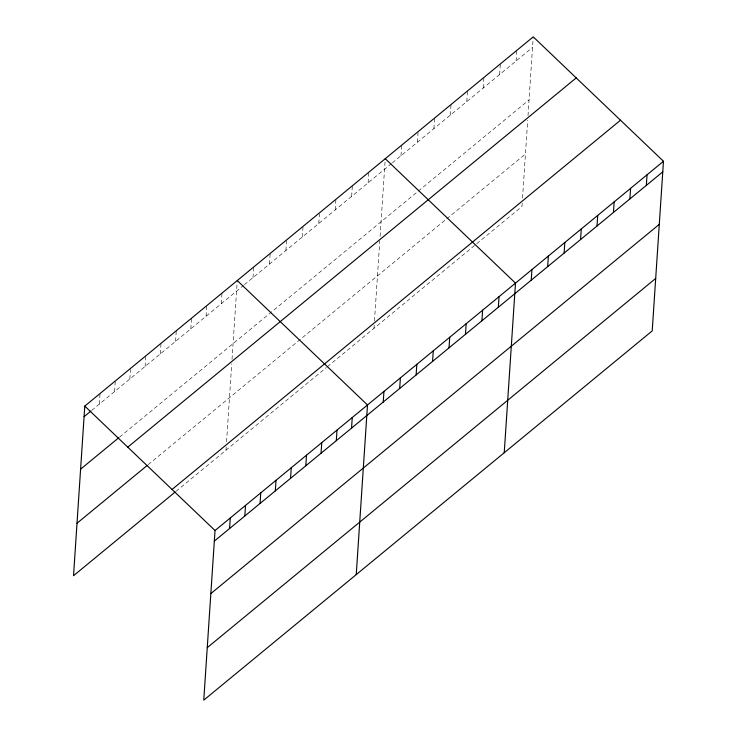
<?xml version="1.0" encoding="UTF-8"?>
<svg xmlns="http://www.w3.org/2000/svg" width="737" height="737" viewBox="0 0 737 737"><rect width="100%" height="100%" fill="white"/><g stroke="black" fill="none" stroke-linecap="round" stroke-linejoin="round"><path stroke-width="0.55" stroke-dasharray="3.69 2.76" d="M99.329 404.125L100.039 393.54M114.576 391.568L115.285 380.983M129.823 379.021L130.458 369.486M145.078 366.464L145.779 355.879M160.325 353.907L161.025 343.322M175.572 341.351L176.272 330.766M190.819 328.803L191.519 318.209M206.065 316.247L206.765 305.662M221.312 303.69L222.012 293.105M225.992 450.187L226.204 447.037M226.554 441.785L231.722 363.903M232.026 359.398L237.259 280.548M253.003 277.6L253.703 267.015M269.447 264.058L270.147 253.473M285.892 250.516L286.592 239.93M302.327 236.982L303.036 226.397M318.771 223.44L319.407 213.914M335.215 209.907L335.925 199.312M351.66 196.364L352.36 185.779M368.104 182.822L368.804 172.237M373.981 328.333L374.193 325.183M374.47 320.982L379.785 240.925M380.089 236.42L385.248 158.704M400.992 155.747L401.693 145.161M417.437 142.204L418.063 132.678M433.872 128.671L434.581 118.086M450.316 115.129L451.026 104.543M466.761 101.595L467.47 91.001M483.205 88.053L483.905 77.468M499.649 74.511L500.349 63.926M516.093 60.978L516.794 50.392M522.183 203.338L521.971 206.48L327.246 366.814M522.533 198.087L527.701 120.205M528.005 115.691L533.164 37.909M91.71 410.398L243.477 285.44M244.343 284.722L391.467 163.586M392.333 162.877L532.538 47.435M119.56 437.078L417.409 191.841M418.275 191.132L529.046 99.919M148.165 464.651L445.839 219.552M446.705 218.843L525.453 153.996M176.014 491.33L326.38 367.523"/><path stroke-width="1.11" d="M663.475 161.274L215.029 530.52L203.762 700.15L652.208 330.904L663.475 161.274L533.238 36.85L84.792 406.096L73.525 575.726L175.166 492.03M229.576 528.549L230.276 517.964M244.822 515.992L245.522 505.407M260.069 503.435L260.769 492.85M275.316 490.888L276.016 480.303M290.562 478.331L291.262 467.746M305.809 465.775L306.509 455.19M321.056 453.227L321.756 442.633M336.302 440.671L337.012 430.086M351.549 428.114L352.258 417.529M356.238 574.611L367.505 404.972L237.259 280.548M383.24 402.024L383.949 391.439M399.684 388.482L400.384 377.897M416.129 374.94L416.829 364.354M432.573 361.406L433.273 350.821M449.017 347.864L449.717 337.279M465.462 334.331L466.162 323.736M481.897 320.788L482.606 310.203M498.341 307.246L499.05 296.661M504.228 452.758L515.495 283.128L385.248 158.704M531.23 280.171L531.93 269.585M547.674 266.628L548.374 256.043M564.118 253.095L564.818 242.51M580.563 239.553L581.263 228.967M597.007 226.019L597.707 215.425M613.442 212.477L614.151 201.892M629.886 198.935L630.596 188.35M646.331 185.402L647.04 174.816M84.082 416.681L90.863 411.099M80.6 469.165L118.721 437.778M127.768 447.156L576.214 77.91M77.007 523.242L147.317 465.351M172.053 489.46L620.499 120.214M214.329 541.105L662.775 171.859M210.837 593.589L659.293 224.343M207.244 647.666L655.7 278.42M84.792 406.096L215.029 530.52"/></g></svg>
